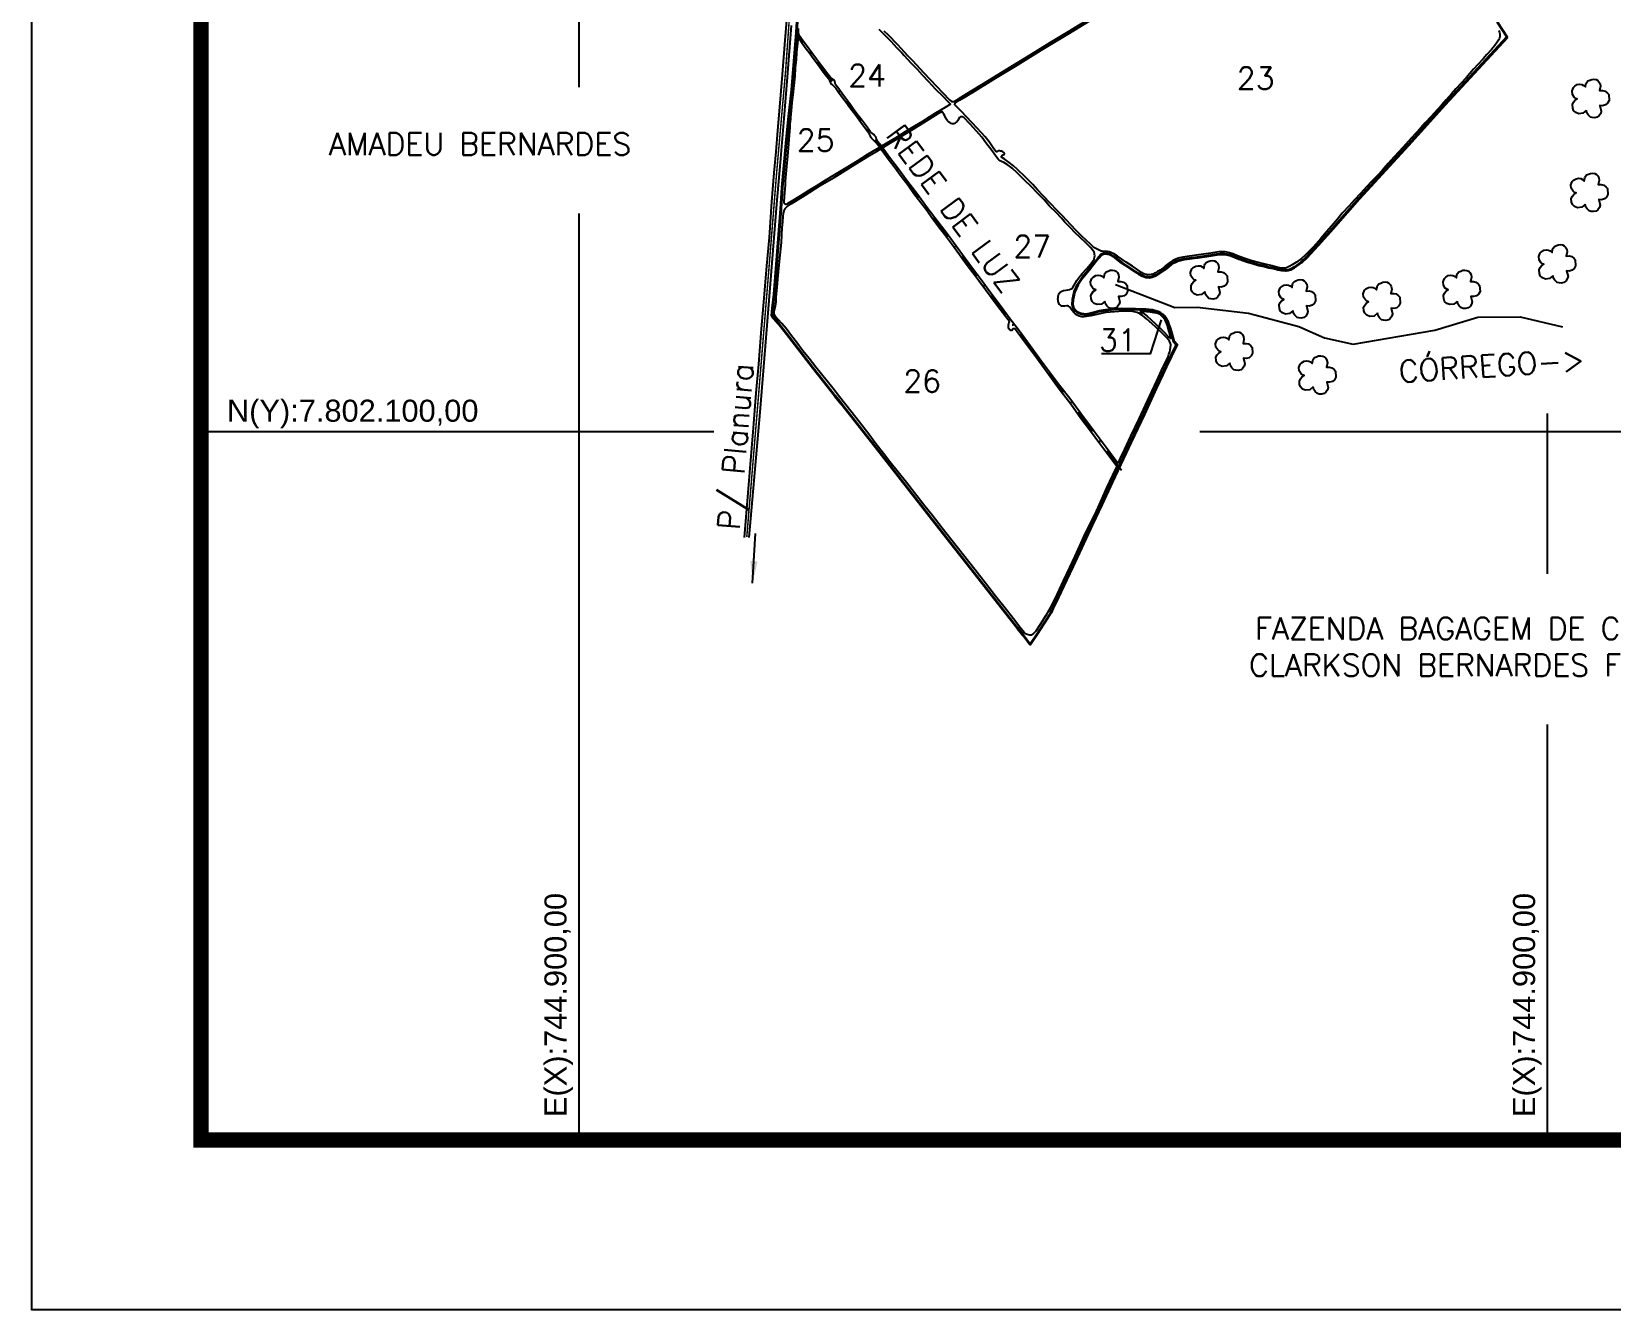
# Model space of a CAD drawing. Extents: x 743869 to 754264, y 7795787 to 7803137.
# Drawn here: x 743869 to 747132, y 7795787 to 7798426 of the extents above; entities that cross this region are included whole.
import ezdxf
from ezdxf.enums import TextEntityAlignment as Align

# ---------------------------------------------------------------- set-up
doc = ezdxf.new("R2010")
doc.units = 0
for name, pattern in [('CENTER2', [1.125, 0.75, -0.125, 0.125, -0.125]), ('CONTINUO', [0]), ('DASHDOT', [1, 0.5, -0.25, 0, -0.25]), ('LIN0', [0])]:
    doc.linetypes.add(name, pattern=pattern)
doc.layers.add('0114000593', color=1, linetype='Continuous', lineweight=40)
doc.layers.add('TEXTO_DIVERSOS', color=7, linetype='Continuous', lineweight=5)
for name, color, linetype in [('0114000593022', 5, 'Continuous'), ('0114000593023', 5, 'Continuous'), ('0114000593024', 5, 'Continuous'), ('0114000593025', 5, 'Continuous'), ('0114000593026', 5, 'Continuous'), ('0114000593027', 5, 'Continuous'), ('0114000593031', 5, 'Continuous'), ('CURSOS_D_AGUA', 174, 'Continuous'), ('MALHA', 8, 'Continuous'), ('MARGEM', 5, 'Continuous'), ('MATO', 3, 'Continuous'), ('REDE - DE - LUZ', 6, 'DASHDOT'), ('RODOVIA', 1, 'Continuous'), ('TEXTO', 7, 'Continuous'), ('TEXTO CONFORNTANTES', 7, 'Continuous'), ('TEXTO_NUN_TAL', 7, 'Continuous')]:
    doc.layers.add(name, color=color, linetype=linetype)
doc.styles.add('ROMANS', font='romans')
doc.styles.add('Simplex', font='simplex.shx')
doc.styles.get("Standard").update_dxf_attribs({"font": 'arial.ttf'})
doc.dimstyles.new('ISO-25', dxfattribs={"dimtxt": 2.5, "dimasz": 2.5, "dimexe": 1.25, "dimexo": 0.625, "dimtad": 1, "dimtxsty": 'Standard', "dimcen": 2.5, "dimadec": 0, "dimazin": 0, "dimtfac": 1, "dimtmove": 0, "dimatfit": 3, "dimfxl": 1, "dimarcsym": 0})

msp = doc.modelspace()

# ---------------------------------------------------------------- linework, layer by layer
at = {"layer": '0114000593', "linetype": 'ByBlock'}
msp.add_lwpolyline([(745450.8, 7798457.4), (745448.8, 7798423.8), (745446.3, 7798390.1), (745439.2, 7798305.4), (745432.3, 7798243.9), (745427.6, 7798195.4), (745422.6, 7798141.2), (745419.4, 7798103.8), (745416.6, 7798059.6), (745402.9, 7797883.2), (745399.7, 7797854.6), (745398.3, 7797838.7), (745411.5, 7797822.7), (745433.9, 7797794.2), (745482.9, 7797731.5), (745513.8, 7797692.2), (745529, 7797672.8), (745541.4, 7797657.3), (745612.5, 7797566.5), (745694.3, 7797462.4), (745736.2, 7797408.9), (745776.6, 7797357.2), (745837, 7797280.4), (745887.6, 7797216.2), (745905.6, 7797193.4), (745917, 7797178.7), (745931.7, 7797160.1), (745947.2, 7797183.1), (745958.2, 7797200.2), (745963.7, 7797208.7), (745974, 7797225.3), (745978.5, 7797234.8), (745989.3, 7797257.6), (746006.7, 7797293.9), (746019.7, 7797321.8), (746059.8, 7797407.4), (746079.8, 7797449.9), (746101.1, 7797495.6), (746123.3, 7797544.1), (746139.3, 7797577.6), (746166.6, 7797635.4), (746191.8, 7797689.7), (746204.8, 7797717.1), (746212.4, 7797733.6), (746222.5, 7797755.3), (746230.2, 7797771.3), (746234.4, 7797779), (746228, 7797785.7), (746223.3, 7797802.7), (746220.4, 7797812.4), (746218.7, 7797818.2), (746216.7, 7797823.7), (746215, 7797828), (746213, 7797831.7), (746210.6, 7797835.4), (746208.1, 7797838.6), (746205.6, 7797840.9), (746200.8, 7797843.8), (746194.8, 7797846.7), (746184.1, 7797850), (746170.1, 7797851.4), (746149.1, 7797852.2), (746135, 7797852.6), (746119.3, 7797852.7), (746104.1, 7797852), (746087.9, 7797850.6), (746073.9, 7797848), (746059.4, 7797844.4), (746047.5, 7797841.4), (746036.9, 7797842.6), (746030.2, 7797845.3), (746024.5, 7797849.3), (746020.7, 7797854), (746019, 7797862.3), (746019.6, 7797872.6), (746022.8, 7797888.3), (746029.9, 7797903.4), (746039.5, 7797917.8), (746057, 7797938.5), (746072.3, 7797958.3), (746078.9, 7797964.9), (746083.4, 7797967.1), (746088.5, 7797967.3), (746095.5, 7797965.8), (746107.2, 7797958.7), (746121.8, 7797947.6), (746134.7, 7797939), (746145.7, 7797931.7), (746156.1, 7797925.4), (746163.5, 7797920.9), (746170, 7797918.6), (746173.5, 7797918.1), (746178.2, 7797917.9), (746183.3, 7797918.9), (746191.1, 7797921.9), (746198.7, 7797926.4), (746209.3, 7797934.2), (746217, 7797940.7), (746222.7, 7797945.2), (746229, 7797949), (746233.2, 7797951), (746238.6, 7797952.8), (746249.4, 7797955.5), (746265.1, 7797957.5), (746277, 7797959.2), (746295.5, 7797962.1), (746308.7, 7797964.1), (746316.6, 7797965.4), (746323.8, 7797965.9), (746332.4, 7797966.2), (746337.9, 7797965.5), (746346.6, 7797963), (746363.2, 7797956.1), (746380, 7797950.1), (746390.9, 7797947.1), (746403.4, 7797943.3), (746412.1, 7797941.7), (746424.4, 7797938.7), (746433.4, 7797936.7), (746443.5, 7797934.1), (746451.5, 7797932.6), (746459.4, 7797932), (746464.2, 7797932.9), (746469.3, 7797934), (746476.7, 7797938.4), (746491.1, 7797948.7), (746503.1, 7797959.5), (746532.6, 7797992.4), (746556.2, 7798019.2), (746610.7, 7798080.9), (746711.7, 7798190.8), (746744.3, 7798226.6), (746787.8, 7798274.9), (746916.4, 7798414.1), (746895.9, 7798445.5)], dxfattribs=at)
at = {"layer": '0114000593022'}
msp.add_lwpolyline([(745629.2, 7798427.4), (745638.6, 7798418.6), (745657.4, 7798398.8), (745678.4, 7798376.2), (745688.3, 7798365.7), (745712.1, 7798340.1), (745737.6, 7798313.3), (745764.7, 7798284.9), (745768.8, 7798281.3), (745770.6, 7798280.9), (745772.4, 7798280.9), (745774.1, 7798281.3), (745783.3, 7798286.9), (745800.2, 7798297.1), (745843.9, 7798324.1), (745892, 7798353.2), (745932.9, 7798378.3), (745972.8, 7798402.9), (746010.3, 7798425.6), (746047.5, 7798448.5)], dxfattribs=at)
at = {"layer": '0114000593023'}
msp.add_lwpolyline([(746899.3, 7798427.6), (746900.8, 7798423.6), (746901.4, 7798420.8), (746901.6, 7798418), (746901.5, 7798415.2), (746900.5, 7798412.1), (746898.7, 7798407.8), (746896, 7798403.8), (746890.8, 7798396.6), (746883.9, 7798388.3), (746874.6, 7798378.2), (746866.8, 7798369.3), (746856.6, 7798358.2), (746846.9, 7798347.7), (746839.1, 7798339), (746831.6, 7798330.4), (746821.1, 7798318.3), (746810.8, 7798307.3), (746801.8, 7798296.9), (746790.5, 7798284.4), (746780.8, 7798273.5), (746772.9, 7798264.9), (746759.6, 7798250.3), (746747.4, 7798236.9), (746737.7, 7798226.3), (746727.9, 7798215.6), (746719.1, 7798206.1), (746707.3, 7798193.1), (746693.6, 7798178.3), (746682.7, 7798166.1), (746670.9, 7798153), (746658, 7798139), (746648.3, 7798127.9), (746636.5, 7798116.3), (746626.5, 7798105.8), (746613.3, 7798091.1), (746601.4, 7798077.9), (746590.5, 7798065.8), (746575.9, 7798050.4), (746566, 7798038.4), (746558, 7798028.7), (746543.6, 7798012), (746531.9, 7797998.5), (746515.7, 7797980.4), (746499.5, 7797964), (746491.7, 7797957.1), (746481.5, 7797949.5), (746472.7, 7797943.8), (746467.8, 7797940.8), (746462.5, 7797938.2), (746459.3, 7797937.2), (746455.8, 7797936.7), (746451.5, 7797936.8), (746442.8, 7797938.4), (746431.1, 7797941.8), (746405, 7797947.9), (746389.3, 7797952.1), (746372.9, 7797957.7), (746359.8, 7797962.7), (746350, 7797966.5), (746343, 7797968.8), (746337.4, 7797970.1), (746333.9, 7797970.7), (746329.5, 7797970.9), (746321, 7797970.4), (746304.4, 7797968.3), (746289.3, 7797965.8), (746269.9, 7797962.9), (746255.5, 7797961.1), (746246.4, 7797959.7), (746240.7, 7797958.5), (746235.5, 7797957), (746232.2, 7797955.7), (746226.4, 7797952.9), (746220.2, 7797949), (746211.6, 7797942.3), (746207.2, 7797938.7), (746203.4, 7797935.4), (746199.7, 7797933.1), (746194.7, 7797929.8), (746190.1, 7797927.1), (746186.7, 7797925.3), (746184.2, 7797924.2), (746181.2, 7797923.6), (746177.7, 7797923.1), (746174.3, 7797923.3), (746171.2, 7797923.8), (746166.3, 7797925.4), (746161.6, 7797928), (746151.4, 7797934.7), (746142.6, 7797940.8), (746129.4, 7797949.6), (746111.9, 7797961.7), (746104, 7797966.6), (746099.6, 7797969), (746096.9, 7797970.2), (746094.8, 7797970.8), (746091.3, 7797971.3), (746087.3, 7797971.5), (746082.8, 7797971.6), (746080.4, 7797971.8), (746078.3, 7797972.1), (746069.8, 7797976.1), (746062.9, 7797980), (746056, 7797986.4), (746047.3, 7797994.5), (746038.4, 7798003.2), (746026.5, 7798014.9), (746015.2, 7798026.6), (746006.5, 7798036.3), (745998, 7798045.1), (745986.4, 7798057.1), (745973.4, 7798070.5), (745958.6, 7798086.4), (745946.9, 7798098.8), (745936.9, 7798109.6), (745917.4, 7798128.8), (745909, 7798137.6), (745904.4, 7798141.8), (745897, 7798148.3), (745888.4, 7798155.3), (745877.9, 7798162.6), (745872.4, 7798166.1), (745872.1, 7798167.3), (745872.5, 7798168.4), (745873.3, 7798169.3), (745875.5, 7798171), (745877.5, 7798172), (745878.2, 7798172.6), (745878.6, 7798173.2), (745878.5, 7798174.1), (745877.9, 7798174.9), (745876.8, 7798176), (745874.8, 7798177.2), (745872.1, 7798178.4), (745870.3, 7798178.9), (745868.4, 7798179.2), (745867.1, 7798179.1), (745865, 7798178.5), (745863.9, 7798177.8), (745863.2, 7798177.3), (745862.5, 7798177.1), (745861.8, 7798177.2), (745860.3, 7798178.3), (745855.3, 7798185.5), (745846.8, 7798197.7), (745838.5, 7798208.2), (745830.8, 7798216.5), (745822.3, 7798226), (745811.2, 7798238.1), (745788.7, 7798261.5), (745777.2, 7798272.8), (745776, 7798274.4), (745775.9, 7798275.9), (745776.4, 7798277.1), (745777.4, 7798278.4), (745785.4, 7798283.7), (745794.9, 7798289.5), (745807.9, 7798297.4), (745812.6, 7798300.1), (745859.9, 7798329.3), (745904.6, 7798356.6), (745954.5, 7798387.2), (746009.6, 7798420.4), (746067.6, 7798456.3)], dxfattribs=at)
at = {"layer": '0114000593024'}
msp.add_lwpolyline([(745618.9, 7798430.7), (745632.1, 7798417.7), (745644.6, 7798404.9), (745655.6, 7798392.9), (745666.4, 7798381.6), (745671.6, 7798375.9), (745685.2, 7798361.4), (745697.9, 7798348), (745708.7, 7798336.2), (745720.6, 7798323.1), (745736.3, 7798306.9), (745751, 7798292.1), (745760.7, 7798282.1), (745764.4, 7798278.5), (745765.6, 7798277.3), (745766.1, 7798276.2), (745766, 7798275.1), (745764.8, 7798274), (745755.8, 7798268.7), (745735.7, 7798256.8), (745723.1, 7798249), (745709, 7798240.2), (745692.3, 7798230.2), (745673.5, 7798218.9), (745653.8, 7798206.5), (745634.3, 7798194.7), (745624.3, 7798188.7), (745620.2, 7798193.8), (745617.1, 7798197.8), (745615.1, 7798201.9), (745613.5, 7798205.3), (745612.5, 7798208.2), (745611.5, 7798209.7), (745610.1, 7798211.1), (745608.4, 7798212.8), (745605.9, 7798215.1), (745603.2, 7798217.4), (745601.3, 7798219.5), (745594.8, 7798228), (745584.6, 7798241.8), (745576.6, 7798252.6), (745566.2, 7798266.4), (745560.6, 7798274.2), (745550.8, 7798287.6), (745543.9, 7798296.6), (745536.3, 7798307.3), (745530.8, 7798314.5), (745529.4, 7798316.5), (745528.7, 7798319.2), (745528.2, 7798321.8), (745527.8, 7798323.4), (745527.3, 7798324.3), (745526.4, 7798325.3), (745525.4, 7798325.9), (745524.3, 7798326.5), (745523, 7798327.2), (745521.6, 7798327.9), (745520.4, 7798328.9), (745518.9, 7798330.6), (745513.6, 7798337.5), (745503, 7798351.8), (745490.1, 7798369), (745480.6, 7798381.5), (745471.6, 7798394.2), (745460.8, 7798408.9), (745456.6, 7798415), (745454.9, 7798417.6), (745454, 7798420.1), (745452.8, 7798424.7), (745453.1, 7798431.9)], dxfattribs=at)
at = {"layer": '0114000593025'}
msp.add_lwpolyline([(745452.4, 7798415), (745457.9, 7798405.6), (745467.2, 7798392.8), (745474.9, 7798382.4), (745483.2, 7798370.9), (745492.1, 7798359.1), (745500.9, 7798347.2), (745508.5, 7798337), (745515.4, 7798328.3), (745516.2, 7798326.7), (745517.2, 7798323.8), (745518.4, 7798321.4), (745519.4, 7798319.5), (745520.5, 7798318), (745521.6, 7798316.7), (745523.9, 7798314.7), (745526.8, 7798312.2), (745530, 7798308.6), (745535.8, 7798300.5), (745543.5, 7798290.1), (745550.6, 7798280.4), (745559.1, 7798268.8), (745569.1, 7798255.5), (745578.3, 7798243.2), (745585.6, 7798233.8), (745596.3, 7798219.1), (745597.6, 7798217.1), (745599.1, 7798214.5), (745600.1, 7798212.4), (745601.2, 7798209.9), (745602.2, 7798207.9), (745603.3, 7798206.2), (745604.4, 7798204.8), (745605.8, 7798203.2), (745608, 7798201.2), (745611.5, 7798197.9), (745617.4, 7798191.2), (745620.8, 7798186.6), (745615.3, 7798183.2), (745595.8, 7798171.6), (745574, 7798157.8), (745547.9, 7798141.9), (745524.2, 7798127.5), (745508.1, 7798117.8), (745489.5, 7798106.4), (745474.3, 7798097.1), (745457.5, 7798086.7), (745434.8, 7798072.9), (745428.8, 7798069.1), (745427, 7798068.7), (745425.8, 7798068.9), (745424.6, 7798069.8), (745423.7, 7798071.3), (745423.4, 7798073.5), (745424, 7798085), (745424.6, 7798092.9), (745425.3, 7798101), (745426, 7798109), (745426.6, 7798116.6), (745427.8, 7798132), (745429.1, 7798146.8), (745430.4, 7798161), (745431.9, 7798176.8), (745433, 7798194.1), (745434.3, 7798211.7), (745435.6, 7798227.8), (745436.1, 7798234.8), (745437, 7798244.8), (745437.3, 7798248.7), (745438.5, 7798262.2), (745440.3, 7798278.9), (745442.1, 7798295.1), (745444.2, 7798314.3), (745446.1, 7798333.7), (745447.2, 7798351.1), (745448.8, 7798367.7), (745449.8, 7798381.4), (745450.6, 7798390.1), (745451.5, 7798400), (745452.2, 7798410.6), (745452.2, 7798411.7)], close=True, dxfattribs=at)
at = {"layer": '0114000593026'}
msp.add_lwpolyline([(746110.4, 7797528.1), (746101.4, 7797509.5), (746089.2, 7797483.4), (746076.4, 7797454.9), (746064.7, 7797429.2), (746052.8, 7797404.6), (746041.9, 7797382), (746033.3, 7797363.5), (746023.5, 7797342.3), (746012.5, 7797319.1), (745999.3, 7797291.1), (745987, 7797264.2), (745976, 7797241.5), (745963.8, 7797219.4), (745952.4, 7797201.1), (745942.9, 7797187.5), (745938.7, 7797182.7), (745935.6, 7797180.3), (745933.3, 7797179.3), (745931.1, 7797179), (745927.7, 7797179.6), (745925.6, 7797180.2), (745922.1, 7797181.8), (745918.9, 7797184.6), (745910.4, 7797195.3), (745897, 7797213.1), (745879.9, 7797234.9), (745859.9, 7797259.7), (745839.3, 7797286.1), (745817, 7797315), (745794, 7797344.6), (745770.1, 7797374.1), (745749.9, 7797400), (745729.3, 7797426.7), (745714, 7797445.7), (745692.8, 7797472.9), (745675.9, 7797494.5), (745659.2, 7797515.9), (745641.9, 7797536.8), (745628.6, 7797554.3), (745613, 7797574.2), (745598.1, 7797594.1), (745583.8, 7797612.5), (745571.6, 7797628.3), (745551, 7797654.5), (745538.1, 7797671.3), (745523.8, 7797689.4), (745512.3, 7797703.8), (745500.9, 7797717.8), (745488.9, 7797732.2), (745474.8, 7797750.3), (745462.2, 7797766.4), (745449.1, 7797784.1), (745438.9, 7797797.4), (745427.4, 7797812.6), (745418.7, 7797822.9), (745411.5, 7797830.2), (745405.9, 7797837.4), (745403.2, 7797842.2), (745402.7, 7797845.3), (745402.9, 7797848.3), (745404.6, 7797856.1), (745406.7, 7797867.2), (745407.2, 7797877.4), (745409, 7797897.4), (745411.4, 7797922.2), (745413.3, 7797943.8), (745415.1, 7797963.7), (745416.3, 7797976.8), (745417.7, 7797990), (745418.7, 7798006.1), (745419.7, 7798020.1), (745420.8, 7798033), (745421.5, 7798043.6), (745422.3, 7798050.8), (745423.4, 7798055.1), (745424.5, 7798058.1), (745425.8, 7798060.4), (745427.4, 7798062.2), (745429.9, 7798064.5), (745438, 7798070), (745467.1, 7798087.7), (745498, 7798107.4), (745526.6, 7798124.3), (745543.4, 7798134.7), (745564.2, 7798147.4), (745600, 7798169.4), (745614.2, 7798178.2), (745623.2, 7798183.3), (745625.8, 7798179.7), (745638.6, 7798162.8), (745650.5, 7798146.7), (745664.8, 7798127), (745679.3, 7798108.3), (745691.4, 7798091.2), (745706, 7798072.8), (745718, 7798056.6), (745729.7, 7798039.7), (745742.3, 7798023.2), (745754.4, 7798007.4), (745768.9, 7797987.9), (745785.8, 7797965.2), (745799.6, 7797946.3), (745813.2, 7797928.1), (745825.8, 7797911.8), (745865, 7797858.2), (745885.8, 7797830.7), (745887.5, 7797828.1), (745887.8, 7797826.8), (745887.3, 7797825), (745886.6, 7797822.3), (745885.8, 7797818.5), (745885.8, 7797815.9), (745886.3, 7797814.5), (745887.5, 7797812.6), (745888.4, 7797811.3), (745889.4, 7797810.1), (745890.1, 7797809.4), (745891.5, 7797809), (745893.3, 7797809.2), (745894.7, 7797809.7), (745895.6, 7797811), (745896.7, 7797812.2), (745897.8, 7797812.5), (745899.3, 7797812.2), (745901.3, 7797810.7), (745904.8, 7797806.2), (745917.6, 7797788.4), (745939, 7797759.8), (745966.3, 7797722.4), (745991.5, 7797687.5), (746015.4, 7797656.6), (746036.1, 7797627.4), (746056.2, 7797601), (746075.6, 7797575.1), (746096.3, 7797547.5)], close=True, dxfattribs=at)
at = {"layer": '0114000593027'}
msp.add_lwpolyline([(746112.9, 7797533.4), (746118.1, 7797544.4), (746127, 7797563.5), (746139.2, 7797589.7), (746156.3, 7797626.1), (746173.6, 7797662.8), (746192.8, 7797704.4), (746206.4, 7797733), (746216.2, 7797753.6), (746218.1, 7797759.1), (746219.9, 7797764.4), (746220.9, 7797768.2), (746221.5, 7797773), (746221.7, 7797777.7), (746221, 7797781.3), (746219.4, 7797786), (746217.2, 7797789.2), (746213.7, 7797793.3), (746204.4, 7797802.1), (746191.3, 7797815.1), (746183.7, 7797822.2), (746171.9, 7797832.5), (746163.5, 7797839.1), (746157.7, 7797842.8), (746152.3, 7797845.3), (746146.3, 7797847), (746140.9, 7797847.9), (746129.1, 7797848.3), (746114.8, 7797847.7), (746097, 7797846.3), (746087.6, 7797845.2), (746075.4, 7797842.9), (746056.5, 7797838.4), (746047.8, 7797836.9), (746043.1, 7797836.5), (746037.9, 7797836.7), (746033, 7797837.8), (746028.5, 7797839.7), (746025.4, 7797841.8), (746022.4, 7797844.7), (746018.4, 7797849.5), (746014.6, 7797854.6), (746012.4, 7797857.4), (746010.8, 7797858.6), (746008.8, 7797859.2), (746006.9, 7797859), (746003.2, 7797858.2), (746000.5, 7797858.2), (745996.8, 7797858.8), (745995, 7797859.6), (745993.1, 7797861.2), (745991.6, 7797862.7), (745990.5, 7797864.4), (745989.6, 7797866.5), (745989.1, 7797870.3), (745988.9, 7797873.5), (745989, 7797876.4), (745989.5, 7797879.3), (745990.2, 7797882.2), (745991.3, 7797884.7), (745992.8, 7797886.6), (745994.4, 7797888.2), (745996.9, 7797889.8), (746000.3, 7797891.1), (746006.1, 7797891.9), (746013, 7797893), (746016, 7797894), (746017.5, 7797894.8), (746019, 7797895.9), (746022.3, 7797901.7), (746028, 7797911.2), (746031.4, 7797916.2), (746035.7, 7797921.9), (746039.7, 7797926.7), (746048, 7797935.3), (746052.7, 7797940.9), (746058.9, 7797948.4), (746061.8, 7797952.9), (746063.4, 7797955.9), (746064.3, 7797959.4), (746064.7, 7797962.4), (746064.6, 7797965.5), (746064.2, 7797967.5), (746063.3, 7797970), (746061.7, 7797972.5), (746056.7, 7797979.3), (746045.9, 7797989.8), (746034.5, 7798000.5), (746023.7, 7798010.9), (746014.8, 7798020.1), (746002.7, 7798032.9), (745995.9, 7798040.3), (745984.9, 7798051.8), (745971.7, 7798065.3), (745960.3, 7798078.3), (745946.7, 7798092), (745933.4, 7798105.6), (745919.5, 7798119), (745905.4, 7798133), (745894.3, 7798143.4), (745888.5, 7798147.7), (745884, 7798150.9), (745877.2, 7798155.5), (745872.5, 7798157.2), (745869.8, 7798158.5), (745867.8, 7798159.9), (745865.4, 7798162), (745860.3, 7798168.3), (745852, 7798179.8), (745840.2, 7798195.7), (745831.5, 7798207.4), (745820.7, 7798220.2), (745807.6, 7798234.4), (745794.3, 7798248.2), (745791.1, 7798249.7), (745788.8, 7798249.8), (745787.6, 7798249.4), (745785.5, 7798247.9), (745783.7, 7798244.8), (745782.3, 7798242.2), (745780.5, 7798240), (745778.7, 7798238.2), (745777.1, 7798236.9), (745775.8, 7798236), (745774.2, 7798235.3), (745772.3, 7798235.1), (745770.1, 7798235.3), (745768.1, 7798235.8), (745766.5, 7798236.9), (745763.3, 7798238.8), (745760.8, 7798241.4), (745758.2, 7798245.5), (745755.4, 7798251.5), (745753.4, 7798255.1), (745751.4, 7798258.1), (745750.2, 7798259.7), (745749.3, 7798259.9), (745747.4, 7798259.3), (745741.1, 7798255.8), (745711.4, 7798237.4), (745688.9, 7798223.2), (745671.8, 7798213.2), (745657.7, 7798204.3), (745645.6, 7798197), (745627.8, 7798185.9), (745626.9, 7798185.4), (745629, 7798182.7), (745640.9, 7798166.2), (745659.4, 7798141.9), (745676.2, 7798119.5), (745699.4, 7798089.2), (745719, 7798062.6), (745741.3, 7798032.6), (745759.8, 7798008.4), (745786.2, 7797973.1), (745810.4, 7797940.1), (745830.1, 7797913.7), (745850.6, 7797886), (745871.5, 7797857.5), (745890.5, 7797832.4), (745909.4, 7797807.8), (745931.4, 7797777.6), (745955.1, 7797745), (745979.7, 7797712), (745992.2, 7797695.2), (746013.1, 7797668.4), (746037.3, 7797635.3), (746063.8, 7797600.4), (746088.2, 7797567.1)], close=True, dxfattribs=at)
at = {"layer": '0114000593031'}
msp.add_lwpolyline([(746157.8, 7797847.6), (746164.2, 7797844.6), (746173.3, 7797838.1), (746180.6, 7797831.3), (746190.6, 7797821.9), (746204.4, 7797808.4), (746218.4, 7797793.9), (746220.3, 7797792.4), (746221.1, 7797791.9), (746221.5, 7797792), (746221.6, 7797792.4), (746221.6, 7797794.3), (746218.6, 7797805.5), (746214.8, 7797818.3), (746211.7, 7797826.7), (746210, 7797830.4), (746208.5, 7797832.6), (746206.2, 7797835.3), (746202.7, 7797838.5), (746199.6, 7797841), (746196.3, 7797842.6), (746192.7, 7797843.8), (746187.2, 7797845), (746179.8, 7797846.1), (746172, 7797847.1), (746159.9, 7797847.9)], close=True, dxfattribs=at)
at = {"layer": 'CURSOS_D_AGUA'}
msp.add_lwpolyline([(746107.5, 7797903.2), (746230, 7797856), (746276.5, 7797856.4), (746382.2, 7797844.2), (746486.6, 7797816.3), (746539.1, 7797792.8), (746598.3, 7797780.1), (746767.3, 7797809.1), (746855.6, 7797836.1), (746943.5, 7797836.7), (747031, 7797815.7)], dxfattribs=at)
at = {"layer": 'MALHA', "linetype": 'ByBlock'}
for points in [[(745000, 7798311), (745000, 7798501.9)], [(745000, 7796136.5), (745000, 7798049.6)], [(747000, 7797306), (747000, 7797637.1)], [(744219.5, 7797600), (745278.1, 7797600)], [(746281.5, 7797600), (752220.4, 7797600)], [(747000, 7796136.5), (747000, 7796994.8)]]:
    msp.add_lwpolyline(points, dxfattribs=at)
at = {"layer": 'MARGEM', "color": 174, "linetype": 'LIN0', "flags": 128}
msp.add_lwpolyline([(754264.5, 7803136.5), (743869.5, 7803136.5), (743869.5, 7795786.5), (754264.5, 7795786.5)], close=True, dxfattribs=at)
at = {"layer": 'MARGEM', "color": 174, "linetype": 'LIN0', "const_width": 31.8, "flags": 128}
msp.add_lwpolyline([(753914.5, 7802786.5), (744219.5, 7802786.5), (744219.5, 7796136.5), (753914.5, 7796136.5)], close=True, dxfattribs=at)
at = {"layer": 'MATO', "linetype": 'CONTINUO'}
for points in [[(747079.9, 7798262.8, 0), (747073, 7798257, 0), (747064.3, 7798256, 0), (747058.1, 7798258.5, 0), (747053.7, 7798262.8, 0), (747051.8, 7798267.8, 0), (747051.3, 7798275.1, 0), (747053.7, 7798279.7, 0), (747056.2, 7798283.2, 0), (747061.3, 7798286.6, 0), (747058.1, 7798287.6, 0), (747054.9, 7798290.2, 0), (747051.2, 7798296, 0), (747050.5, 7798303, 0), (747053.2, 7798310.3, 0), (747056, 7798312.9, 0), (747061.2, 7798316, 0), (747066.5, 7798316.7, 0), (747070.8, 7798316.1, 0), (747074.2, 7798314.5, 0), (747078, 7798311.2, 0), (747079.1, 7798317.6, 0), (747080.1, 7798320.1, 0), (747082.8, 7798323.6, 0), (747087, 7798325.2, 0), (747091, 7798326.9, 0), (747095.6, 7798327.4, 0), (747099.9, 7798326.8, 0), (747103.4, 7798324.9, 0), (747106, 7798322.1, 0), (747108.3, 7798317.6, 0), (747109.2, 7798312.6, 0), (747107.1, 7798303.7, 0), (747113.3, 7798303.8, 0), (747118.5, 7798302.5, 0), (747123.4, 7798298.7, 0), (747126.1, 7798295.6, 0), (747126.8, 7798283.3, 0), (747123.8, 7798277.8, 0), (747119.8, 7798274.2, 0), (747113.5, 7798272.5, 0), (747108, 7798273, 0), (747110.9, 7798261.5, 0), (747109.6, 7798256.7, 0), (747106.3, 7798252, 0), (747102.6, 7798249.1, 0), (747097.5, 7798247.8, 0), (747092.3, 7798248.1, 0), (747088.5, 7798249.2, 0), (747084, 7798253.6, 0), (747081, 7798257.5, 0), (747080.1, 7798263.4, 0)], [(747077.5, 7798068.7, 0), (747070.6, 7798062.9, 0), (747061.8, 7798061.9, 0), (747055.6, 7798064.3, 0), (747051.2, 7798068.6, 0), (747049.4, 7798073.6, 0), (747048.9, 7798080.9, 0), (747051.3, 7798085.6, 0), (747053.8, 7798089, 0), (747058.8, 7798092.4, 0), (747055.6, 7798093.4, 0), (747052.5, 7798096, 0), (747048.7, 7798101.9, 0), (747048.1, 7798108.9, 0), (747050.8, 7798116.1, 0), (747053.6, 7798118.7, 0), (747058.7, 7798121.8, 0), (747064.1, 7798122.6, 0), (747068.4, 7798121.9, 0), (747071.8, 7798120.4, 0), (747075.5, 7798117, 0), (747076.6, 7798123.4, 0), (747077.6, 7798125.9, 0), (747080.4, 7798129.5, 0), (747084.5, 7798131, 0), (747088.6, 7798132.8, 0), (747093.1, 7798133.2, 0), (747097.4, 7798132.6, 0), (747100.9, 7798130.8, 0), (747103.5, 7798127.9, 0), (747105.8, 7798123.4, 0), (747106.7, 7798118.4, 0), (747104.6, 7798109.5, 0), (747110.9, 7798109.6, 0), (747116, 7798108.4, 0), (747120.9, 7798104.5, 0), (747123.6, 7798101.5, 0), (747124.3, 7798089.2, 0), (747121.3, 7798083.7, 0), (747117.3, 7798080, 0), (747111.1, 7798078.4, 0), (747105.5, 7798078.8, 0), (747108.5, 7798067.4, 0), (747107.1, 7798062.5, 0), (747103.8, 7798057.8, 0), (747100.2, 7798054.9, 0), (747095, 7798053.7, 0), (747089.9, 7798054, 0), (747086, 7798055.1, 0), (747081.6, 7798059.4, 0), (747078.6, 7798063.3, 0), (747077.7, 7798069.2, 0)], [(747011.1, 7797921.2, 0), (747004.2, 7797915.4, 0), (746995.5, 7797914.4, 0), (746989.2, 7797916.8, 0), (746984.8, 7797921.2, 0), (746983, 7797926.2, 0), (746982.5, 7797933.5, 0), (746984.9, 7797938.1, 0), (746987.4, 7797941.6, 0), (746992.4, 7797945, 0), (746989.2, 7797946, 0), (746986.1, 7797948.6, 0), (746982.3, 7797954.4, 0), (746981.7, 7797961.4, 0), (746984.4, 7797968.7, 0), (746987.2, 7797971.2, 0), (746992.3, 7797974.4, 0), (746997.7, 7797975.1, 0), (747002, 7797974.5, 0), (747005.4, 7797972.9, 0), (747009.1, 7797969.6, 0), (747010.2, 7797975.9, 0), (747011.2, 7797978.5, 0), (747014, 7797982, 0), (747018.1, 7797983.5, 0), (747022.2, 7797985.3, 0), (747026.7, 7797985.8, 0), (747031, 7797985.1, 0), (747034.5, 7797983.3, 0), (747037.1, 7797980.5, 0), (747039.4, 7797976, 0), (747040.3, 7797971, 0), (747038.2, 7797962.1, 0), (747044.5, 7797962.2, 0), (747049.7, 7797960.9, 0), (747054.5, 7797957.1, 0), (747057.2, 7797954, 0), (747057.9, 7797941.7, 0), (747054.9, 7797936.2, 0), (747050.9, 7797932.6, 0), (747044.7, 7797930.9, 0), (747039.1, 7797931.4, 0), (747042.1, 7797919.9, 0), (747040.7, 7797915, 0), (747037.4, 7797910.4, 0), (747033.8, 7797907.5, 0), (747028.6, 7797906.2, 0), (747023.5, 7797906.5, 0), (747019.6, 7797907.6, 0), (747015.2, 7797911.9, 0), (747012.2, 7797915.9, 0), (747011.3, 7797921.8, 0)], [(746085.6, 7797868.5, 0), (746078.7, 7797862.8, 0), (746070, 7797861.8, 0), (746063.7, 7797864.2, 0), (746059.3, 7797868.5, 0), (746057.5, 7797873.5, 0), (746057, 7797880.8, 0), (746059.4, 7797885.5, 0), (746061.9, 7797888.9, 0), (746066.9, 7797892.3, 0), (746063.7, 7797893.3, 0), (746060.6, 7797895.9, 0), (746056.9, 7797901.8, 0), (746056.2, 7797908.7, 0), (746058.9, 7797916, 0), (746061.7, 7797918.6, 0), (746066.8, 7797921.7, 0), (746072.2, 7797922.4, 0), (746076.5, 7797921.8, 0), (746079.9, 7797920.3, 0), (746083.6, 7797916.9, 0), (746084.8, 7797923.3, 0), (746085.7, 7797925.8, 0), (746088.5, 7797929.4, 0), (746092.6, 7797930.9, 0), (746096.7, 7797932.7, 0), (746101.2, 7797933.1, 0), (746105.6, 7797932.5, 0), (746109.1, 7797930.6, 0), (746111.7, 7797927.8, 0), (746113.9, 7797923.3, 0), (746114.8, 7797918.3, 0), (746112.8, 7797909.4, 0), (746119, 7797909.5, 0), (746124.2, 7797908.3, 0), (746129, 7797904.4, 0), (746131.7, 7797901.3, 0), (746132.5, 7797889.1, 0), (746129.5, 7797883.6, 0), (746125.5, 7797879.9, 0), (746119.2, 7797878.2, 0), (746113.7, 7797878.7, 0), (746116.6, 7797867.3, 0), (746115.2, 7797862.4, 0), (746111.9, 7797857.7, 0), (746108.3, 7797854.8, 0), (746103.1, 7797853.5, 0), (746098, 7797853.9, 0), (746094.1, 7797854.9, 0), (746089.7, 7797859.3, 0), (746086.7, 7797863.2, 0), (746085.8, 7797869.1, 0)], [(746292.1, 7797888.2, 0), (746285.3, 7797882.4, 0), (746276.5, 7797881.4, 0), (746270.3, 7797883.8, 0), (746265.9, 7797888.2, 0), (746264.1, 7797893.2, 0), (746263.6, 7797900.5, 0), (746266, 7797905.1, 0), (746268.5, 7797908.6, 0), (746273.5, 7797912, 0), (746270.3, 7797913, 0), (746267.1, 7797915.6, 0), (746263.4, 7797921.4, 0), (746262.8, 7797928.4, 0), (746265.4, 7797935.6, 0), (746268.2, 7797938.2, 0), (746273.4, 7797941.4, 0), (746278.8, 7797942.1, 0), (746283.1, 7797941.5, 0), (746286.5, 7797939.9, 0), (746290.2, 7797936.6, 0), (746291.3, 7797942.9, 0), (746292.3, 7797945.5, 0), (746295.1, 7797949, 0), (746299.2, 7797950.5, 0), (746303.3, 7797952.3, 0), (746307.8, 7797952.8, 0), (746312.1, 7797952.1, 0), (746315.6, 7797950.3, 0), (746318.2, 7797947.5, 0), (746320.5, 7797943, 0), (746321.4, 7797938, 0), (746319.3, 7797929.1, 0), (746325.6, 7797929.2, 0), (746330.7, 7797927.9, 0), (746335.6, 7797924.1, 0), (746338.3, 7797921, 0), (746339, 7797908.7, 0), (746336, 7797903.2, 0), (746332, 7797899.6, 0), (746325.7, 7797897.9, 0), (746320.2, 7797898.4, 0), (746323.2, 7797886.9, 0), (746321.8, 7797882, 0), (746318.5, 7797877.4, 0), (746314.9, 7797874.5, 0), (746309.7, 7797873.2, 0), (746304.5, 7797873.5, 0), (746300.7, 7797874.6, 0), (746296.3, 7797878.9, 0), (746293.3, 7797882.9, 0), (746292.3, 7797888.8, 0)], [(746813.5, 7797868.5, 0), (746806.6, 7797862.8, 0), (746797.9, 7797861.8, 0), (746791.6, 7797864.2, 0), (746787.2, 7797868.5, 0), (746785.4, 7797873.5, 0), (746784.9, 7797880.8, 0), (746787.3, 7797885.5, 0), (746789.8, 7797888.9, 0), (746794.8, 7797892.3, 0), (746791.6, 7797893.3, 0), (746788.5, 7797895.9, 0), (746784.8, 7797901.8, 0), (746784.1, 7797908.7, 0), (746786.8, 7797916, 0), (746789.6, 7797918.6, 0), (746794.7, 7797921.7, 0), (746800.1, 7797922.4, 0), (746804.4, 7797921.8, 0), (746807.8, 7797920.3, 0), (746811.5, 7797916.9, 0), (746812.7, 7797923.3, 0), (746813.6, 7797925.8, 0), (746816.4, 7797929.4, 0), (746820.5, 7797930.9, 0), (746824.6, 7797932.7, 0), (746829.1, 7797933.1, 0), (746833.5, 7797932.5, 0), (746837, 7797930.6, 0), (746839.6, 7797927.8, 0), (746841.8, 7797923.3, 0), (746842.7, 7797918.3, 0), (746840.7, 7797909.4, 0), (746846.9, 7797909.5, 0), (746852.1, 7797908.3, 0), (746856.9, 7797904.4, 0), (746859.6, 7797901.3, 0), (746860.4, 7797889.1, 0), (746857.3, 7797883.6, 0), (746853.4, 7797879.9, 0), (746847.1, 7797878.2, 0), (746841.5, 7797878.7, 0), (746844.5, 7797867.3, 0), (746843.1, 7797862.4, 0), (746839.8, 7797857.7, 0), (746836.2, 7797854.8, 0), (746831, 7797853.5, 0), (746825.9, 7797853.9, 0), (746822, 7797854.9, 0), (746817.6, 7797859.3, 0), (746814.6, 7797863.2, 0), (746813.7, 7797869.1, 0)], [(746474.1, 7797848.9, 0), (746467.2, 7797843.1, 0), (746458.5, 7797842.1, 0), (746452.3, 7797844.5, 0), (746447.9, 7797848.9, 0), (746446, 7797853.8, 0), (746445.5, 7797861.2, 0), (746447.9, 7797865.8, 0), (746450.4, 7797869.2, 0), (746455.5, 7797872.6, 0), (746452.3, 7797873.7, 0), (746449.1, 7797876.3, 0), (746445.4, 7797882.1, 0), (746444.7, 7797889.1, 0), (746447.4, 7797896.3, 0), (746450.2, 7797898.9, 0), (746455.3, 7797902.1, 0), (746460.7, 7797902.8, 0), (746465, 7797902.2, 0), (746468.4, 7797900.6, 0), (746472.2, 7797897.3, 0), (746473.3, 7797903.6, 0), (746474.2, 7797906.2, 0), (746477, 7797909.7, 0), (746481.2, 7797911.2, 0), (746485.2, 7797913, 0), (746489.8, 7797913.4, 0), (746494.1, 7797912.8, 0), (746497.6, 7797911, 0), (746500.2, 7797908.2, 0), (746502.5, 7797903.7, 0), (746503.4, 7797898.7, 0), (746501.3, 7797889.8, 0), (746507.5, 7797889.9, 0), (746512.7, 7797888.6, 0), (746517.6, 7797884.8, 0), (746520.3, 7797881.7, 0), (746521, 7797869.4, 0), (746518, 7797863.9, 0), (746514, 7797860.3, 0), (746507.7, 7797858.6, 0), (746502.2, 7797859.1, 0), (746505.1, 7797847.6, 0), (746503.8, 7797842.7, 0), (746500.5, 7797838.1, 0), (746496.8, 7797835.2, 0), (746491.6, 7797833.9, 0), (746486.5, 7797834.2, 0), (746482.7, 7797835.3, 0), (746478.2, 7797839.6, 0), (746475.2, 7797843.5, 0), (746474.3, 7797849.5, 0)], [(746648.7, 7797844, 0), (746641.8, 7797838.2, 0), (746633.1, 7797837.2, 0), (746626.9, 7797839.6, 0), (746622.5, 7797843.9, 0), (746620.6, 7797848.9, 0), (746620.1, 7797856.3, 0), (746622.5, 7797860.9, 0), (746625, 7797864.3, 0), (746630.1, 7797867.7, 0), (746626.9, 7797868.7, 0), (746623.7, 7797871.4, 0), (746620, 7797877.2, 0), (746619.3, 7797884.2, 0), (746622, 7797891.4, 0), (746624.8, 7797894, 0), (746629.9, 7797897.1, 0), (746635.3, 7797897.9, 0), (746639.6, 7797897.3, 0), (746643, 7797895.7, 0), (746646.8, 7797892.3, 0), (746647.9, 7797898.7, 0), (746648.8, 7797901.3, 0), (746651.6, 7797904.8, 0), (746655.8, 7797906.3, 0), (746659.8, 7797908.1, 0), (746664.4, 7797908.5, 0), (746668.7, 7797907.9, 0), (746672.2, 7797906.1, 0), (746674.8, 7797903.2, 0), (746677.1, 7797898.8, 0), (746678, 7797893.8, 0), (746675.9, 7797884.8, 0), (746682.1, 7797884.9, 0), (746687.3, 7797883.7, 0), (746692.2, 7797879.8, 0), (746694.9, 7797876.8, 0), (746695.6, 7797864.5, 0), (746692.6, 7797859, 0), (746688.6, 7797855.3, 0), (746682.3, 7797853.7, 0), (746676.8, 7797854.1, 0), (746679.7, 7797842.7, 0), (746678.4, 7797837.8, 0), (746675.1, 7797833.1, 0), (746671.4, 7797830.2, 0), (746666.2, 7797829, 0), (746661.1, 7797829.3, 0), (746657.3, 7797830.4, 0), (746652.8, 7797834.7, 0), (746649.8, 7797838.6, 0), (746648.9, 7797844.6, 0)], [(746343.8, 7797740.7, 0), (746336.9, 7797735, 0), (746328.2, 7797734, 0), (746321.9, 7797736.4, 0), (746317.5, 7797740.7, 0), (746315.7, 7797745.7, 0), (746315.2, 7797753, 0), (746317.6, 7797757.7, 0), (746320.1, 7797761.1, 0), (746325.1, 7797764.5, 0), (746321.9, 7797765.5, 0), (746318.8, 7797768.1, 0), (746315.1, 7797774, 0), (746314.4, 7797780.9, 0), (746317.1, 7797788.2, 0), (746319.9, 7797790.8, 0), (746325, 7797793.9, 0), (746330.4, 7797794.6, 0), (746334.7, 7797794, 0), (746338.1, 7797792.5, 0), (746341.8, 7797789.1, 0), (746343, 7797795.5, 0), (746343.9, 7797798, 0), (746346.7, 7797801.6, 0), (746350.9, 7797803.1, 0), (746354.9, 7797804.9, 0), (746359.5, 7797805.3, 0), (746363.8, 7797804.7, 0), (746367.3, 7797802.8, 0), (746369.9, 7797800, 0), (746372.1, 7797795.5, 0), (746373, 7797790.5, 0), (746371, 7797781.6, 0), (746377.2, 7797781.7, 0), (746382.4, 7797780.5, 0), (746387.2, 7797776.6, 0), (746389.9, 7797773.5, 0), (746390.7, 7797761.3, 0), (746387.7, 7797755.8, 0), (746383.7, 7797752.1, 0), (746377.4, 7797750.4, 0), (746371.9, 7797750.9, 0), (746374.8, 7797739.5, 0), (746373.5, 7797734.6, 0), (746370.1, 7797729.9, 0), (746366.5, 7797727, 0), (746361.3, 7797725.7, 0), (746356.2, 7797726.1, 0), (746352.3, 7797727.2, 0), (746347.9, 7797731.5, 0), (746344.9, 7797735.4, 0), (746344, 7797741.3, 0)], [(746515.9, 7797691.6, 0), (746509, 7797685.8, 0), (746500.3, 7797684.8, 0), (746494.1, 7797687.2, 0), (746489.7, 7797691.6, 0), (746487.8, 7797696.5, 0), (746487.3, 7797703.9, 0), (746489.7, 7797708.5, 0), (746492.2, 7797711.9, 0), (746497.3, 7797715.4, 0), (746494.1, 7797716.4, 0), (746490.9, 7797719, 0), (746487.2, 7797724.8, 0), (746486.5, 7797731.8, 0), (746489.2, 7797739, 0), (746492, 7797741.6, 0), (746497.2, 7797744.8, 0), (746502.5, 7797745.5, 0), (746506.8, 7797744.9, 0), (746510.2, 7797743.3, 0), (746514, 7797740, 0), (746515.1, 7797746.3, 0), (746516.1, 7797748.9, 0), (746518.8, 7797752.4, 0), (746523, 7797753.9, 0), (746527, 7797755.7, 0), (746531.6, 7797756.1, 0), (746535.9, 7797755.5, 0), (746539.4, 7797753.7, 0), (746542, 7797750.9, 0), (746544.3, 7797746.4, 0), (746545.2, 7797741.4, 0), (746543.1, 7797732.5, 0), (746549.3, 7797732.6, 0), (746554.5, 7797731.3, 0), (746559.4, 7797727.5, 0), (746562.1, 7797724.4, 0), (746562.8, 7797712.1, 0), (746559.8, 7797706.6, 0), (746555.8, 7797703, 0), (746549.5, 7797701.3, 0), (746544, 7797701.8, 0), (746546.9, 7797690.3, 0), (746545.6, 7797685.4, 0), (746542.3, 7797680.8, 0), (746538.6, 7797677.9, 0), (746533.5, 7797676.6, 0), (746528.3, 7797676.9, 0), (746524.5, 7797678, 0), (746520, 7797682.3, 0), (746517, 7797686.2, 0), (746516.1, 7797692.2, 0)]]:
    msp.add_polyline3d(points, dxfattribs=at)
at = {"layer": 'REDE - DE - LUZ', "ltscale": 100, "flags": 128}
msp.add_lwpolyline([(746120, 7797519.3), (746064.5, 7797593.9), (745984.3, 7797701.6), (745774.7, 7797982.8), (745447.1, 7798424)], dxfattribs=at)
at = {"layer": 'RODOVIA', "linetype": 'CENTER2', "ltscale": 80, "const_width": 3}
msp.add_lwpolyline([(745447.1, 7798615.1), (745445.1, 7798584.8), (745443.4, 7798551.8), (745440, 7798514.8), (745433.9, 7798448.9), (745426.5, 7798344.7), (745408.3, 7798138.2), (745393.1, 7797949), (745381.2, 7797803.9), (745371.6, 7797686.4), (745346.3, 7797382)], dxfattribs=at)
at = {"layer": 'RODOVIA'}
for points in [[(745341.8, 7797380.9), (745360.5, 7797607.5), (745366, 7797678.6), (745371, 7797738.9), (745377, 7797811.4), (745382.2, 7797875.3), (745387.7, 7797941.6), (745392.9, 7798000.2), (745398.1, 7798074), (745403, 7798134.2), (745406.9, 7798177.5), (745410.5, 7798221), (745414.6, 7798269.8), (745420.4, 7798336.8), (745425.9, 7798408), (745429.7, 7798457.1)], [(745438, 7798438.4), (745430, 7798331.4), (745422.6, 7798245.8), (745415.1, 7798155.1), (745408, 7798069), (745401.6, 7797991.6), (745394.6, 7797904.8), (745388.9, 7797835.8), (745381, 7797733.1), (745373.2, 7797639.8), (745350.7, 7797380.6)]]:
    msp.add_lwpolyline(points, dxfattribs=at)
at = {"layer": 'TEXTO_NUN_TAL', "linetype": 'Continuous'}
msp.add_lwpolyline([(746201.8, 7797830.5), (746179.1, 7797760.1), (746078.9, 7797760.1)], dxfattribs=at)

# ---------------------------------------------------------------- texts
at = {"layer": 'MALHA'}
msp.add_text('N(Y):7.802.100,00', height=45.5, dxfattribs=at).set_placement((744272.9, 7797606.2), align=Align.BOTTOM_LEFT)
for p in [(744987.7, 7796183.8), (746987.7, 7796183.8)]:
    msp.add_text('E(X):744.900,00', height=45.5, rotation=90, dxfattribs=at).set_placement(p, align=Align.BOTTOM_LEFT)
at = {"layer": 'TEXTO CONFORNTANTES', "linetype": 'Continuous', "style": 'Simplex'}
msp.add_text(' AMADEU BERNARDES', height=45.5, dxfattribs=at).set_placement((744452.4, 7798170.7))
at = {"layer": 'TEXTO CONFORNTANTES', "linetype": 'ByBlock', "style": 'Simplex'}
for s, p in [('FAZENDA BAGAGEM DE CIMA', (746395.7, 7797170.3)), ('CLARKSON BERNARDES FILHO', (746383.7, 7797094.4))]:
    msp.add_text(s, height=45.5, dxfattribs=at).set_placement(p)
at = {"layer": 'TEXTO_DIVERSOS', "linetype": 'Continuous', "style": 'Simplex'}
for s, rotation, p in [('REDE DE LUZ', 306.5014, (745631.5, 7798211.6)), ('P/ Planura', 85.1953, (745331.4, 7797394.7))]:
    msp.add_text(s, height=45.5, rotation=rotation, dxfattribs=at).set_placement(p)
at = {"layer": 'TEXTO_DIVERSOS', "color": 174, "style": 'ROMANS'}
msp.add_text('CÓRREGO->', height=45.5, rotation=3.7751, dxfattribs=at).set_placement((746694.2, 7797700.4))
at = {"layer": 'TEXTO_NUN_TAL', "linetype": 'Continuous', "style": 'Simplex'}
for s, p in [('24', (745555.7, 7798311.9)), ('23', (746358.1, 7798306.4)), ('25', (745449.5, 7798178.8)), ('27', (745896.8, 7797959.1)), ('31', (746073.5, 7797765.8)), ('26', (745669.4, 7797681))]:
    msp.add_text(s, height=45.5, dxfattribs=at).set_placement(p)

# ---------------------------------------------------------------- leaders
at = {"layer": 'TEXTO'}
msp.add_leader([(745358.4, 7797286.4), (745364.6, 7797389.3)], dimstyle='ISO-25', override={"dimasz": 45.5, "dimzin": 0}, dxfattribs=at)

doc.saveas('drawing.dxf')
